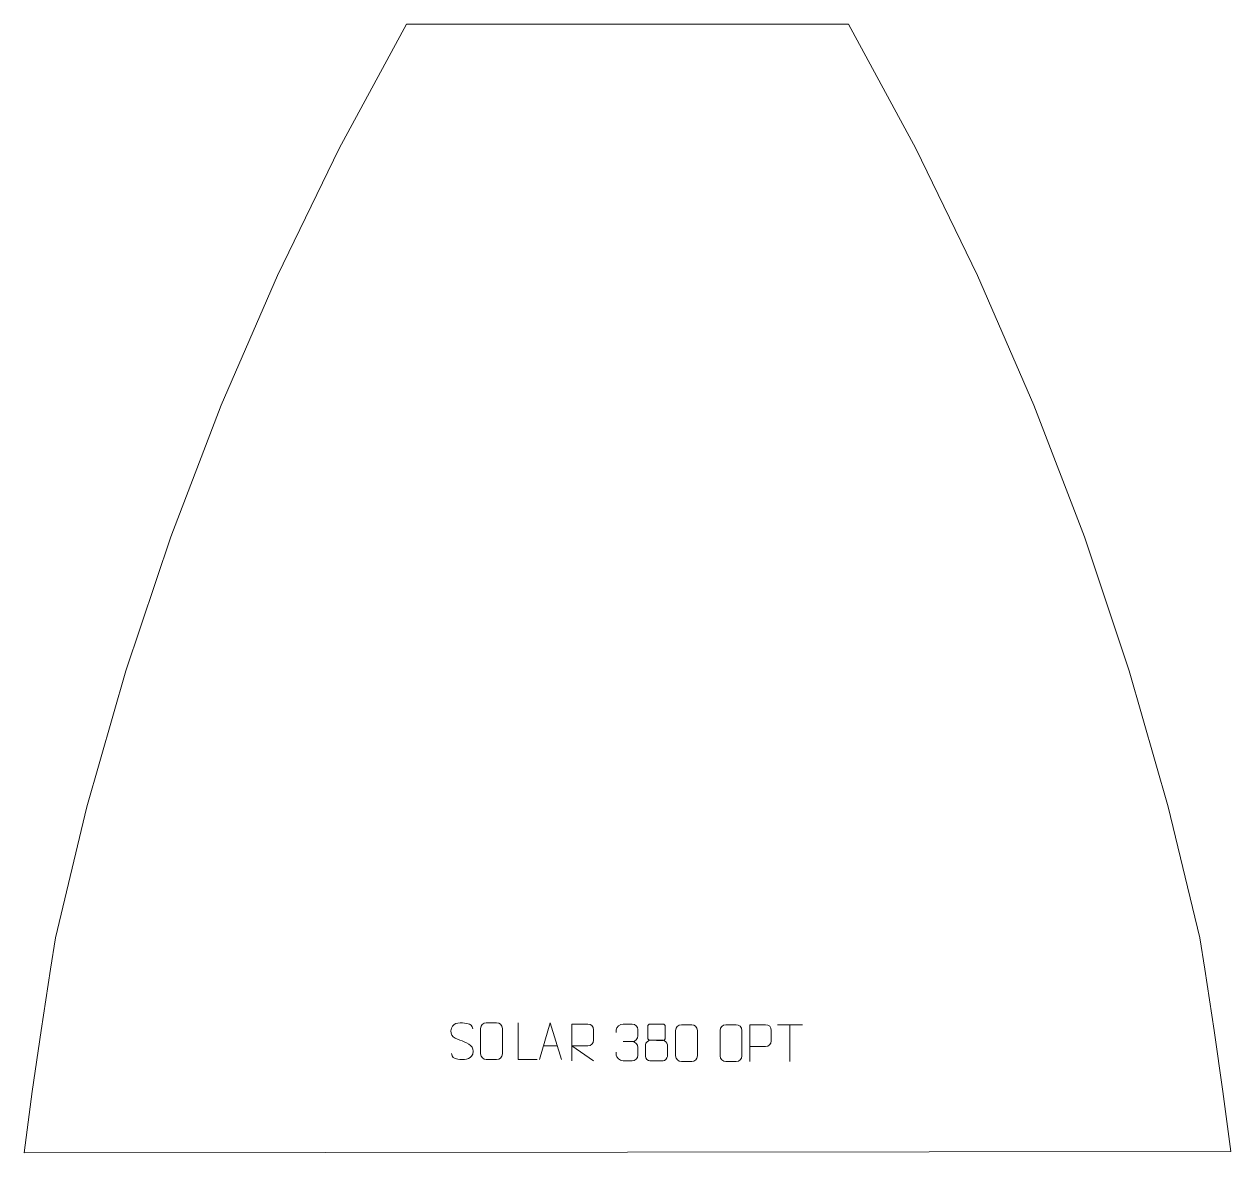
# Model space of a CAD drawing. Header units: millimetres. Extents: x -396 to 423, y 705 to 1471.
import ezdxf

# ---------------------------------------------------------------- set-up
doc = ezdxf.new("R2010")
doc.units = ezdxf.units.MM
doc.header["$MEASUREMENT"] = 0
doc.layers.add('layer 1', color=7, linetype='Continuous')

msp = doc.modelspace()

# ---------------------------------------------------------------- linework, layer by layer
at = {"layer": 'layer 1', "color": 242, "lineweight": 9}
msp.add_open_spline([(-390.5121, 746.3932), (-390.5121, 746.3932), (-384.5841, 787.9119), (-384.5841, 787.9119), (-384.5841, 787.9119), (-384.5841, 787.9119), (-378.2734, 829.3738), (-378.2734, 829.3738), (-378.2734, 829.3738), (-378.2734, 829.3738), (-374.8302, 850.6795), (-374.8302, 850.6795), (-374.8302, 850.6795), (-374.8302, 850.6795), (-353.4069, 939.7111), (-353.4069, 939.7111), (-353.4069, 939.7111), (-353.4069, 939.7111), (-326.9687, 1031.8587), (-326.9687, 1031.8587), (-326.9687, 1031.8587), (-326.9687, 1031.8587), (-296.5672, 1122.7756), (-296.5672, 1122.7756), (-296.5672, 1122.7756), (-296.5672, 1122.7756), (-262.259, 1212.2925), (-262.259, 1212.2925), (-262.259, 1212.2925), (-262.259, 1212.2925), (-224.1108, 1300.24), (-224.1108, 1300.24), (-224.1108, 1300.24), (-224.1108, 1300.24), (-182.1919, 1386.4543), (-182.1919, 1386.4543), (-182.1919, 1386.4543), (-182.1919, 1386.4543), (-136.5815, 1470.7751), (-136.5815, 1470.7751), (-136.5815, 1470.7751), (-136.5815, 1470.7751), (163.4186, 1470.7751), (163.4186, 1470.7751), (163.4186, 1470.7751), (163.4186, 1470.7751), (209.0289, 1386.4543), (209.0289, 1386.4543), (209.0289, 1386.4543), (209.0289, 1386.4543), (250.9475, 1300.24), (250.9475, 1300.24), (250.9475, 1300.24), (250.9475, 1300.24), (289.0961, 1212.2925), (289.0961, 1212.2925), (289.0961, 1212.2925), (289.0961, 1212.2925), (323.4043, 1122.7756), (323.4043, 1122.7756), (323.4043, 1122.7756), (323.4043, 1122.7756), (353.8058, 1031.8587), (353.8058, 1031.8587), (353.8058, 1031.8587), (353.8058, 1031.8587), (380.2451, 939.7111), (380.2451, 939.7111), (380.2451, 939.7111), (380.2451, 939.7111), (401.6673, 850.6795), (401.6673, 850.6795), (401.6673, 850.6795), (401.6673, 850.6795), (405.1116, 829.3738), (405.1116, 829.3738), (405.1116, 829.3738), (405.1116, 829.3738), (411.4223, 787.9119), (411.4223, 787.9119), (411.4223, 787.9119), (411.4223, 787.9119), (417.3503, 746.3932), (417.3503, 746.3932), (417.3503, 746.3932), (417.3503, 746.3932), (422.7677, 705.7744), (422.7677, 705.7744), (422.7677, 705.7744), (422.7677, 705.7744), (-396.0578, 704.8233), (-396.0578, 704.8233), (-396.0578, 704.8233), (-396.0578, 704.8233), (-390.5121, 746.3932), (-390.5121, 746.3932)], degree=3, knots=[0, 0, 0, 0, 0.04, 0.04, 0.04, 0.04, 0.08, 0.08, 0.08, 0.08, 0.12, 0.12, 0.12, 0.12, 0.16, 0.16, 0.16, 0.16, 0.2, 0.2, 0.2, 0.2, 0.24, 0.24, 0.24, 0.24, 0.28, 0.28, 0.28, 0.28, 0.32, 0.32, 0.32, 0.32, 0.36, 0.36, 0.36, 0.36, 0.4, 0.4, 0.4, 0.4, 0.44, 0.44, 0.44, 0.44, 0.48, 0.48, 0.48, 0.48, 0.52, 0.52, 0.52, 0.52, 0.56, 0.56, 0.56, 0.56, 0.6, 0.6, 0.6, 0.6, 0.64, 0.64, 0.64, 0.64, 0.68, 0.68, 0.68, 0.68, 0.72, 0.72, 0.72, 0.72, 0.76, 0.76, 0.76, 0.76, 0.8, 0.8, 0.8, 0.8, 0.84, 0.84, 0.84, 0.84, 0.88, 0.88, 0.88, 0.88, 0.92, 0.92, 0.92, 0.92, 1, 1, 1, 1], dxfattribs=at)
at = {"layer": 'layer 1', "color": 250, "lineweight": 9}
for points, knots in [([(-98.9095, 780.7682), (-103.1578, 782.2386), (-108.0659, 784.0344), (-106.0608, 789.5547), (-106.0608, 789.5547), (-104.5573, 793.6946), (-99.3437, 793.3061), (-95.7401, 792.705), (-95.7401, 792.705), (-92.8795, 792.2278), (-92.0148, 791.0146), (-91.7042, 788.9305)], [0, 0, 0, 0, 0.25, 0.25, 0.25, 0.25, 0.5, 0.5, 0.5, 0.5, 1, 1, 1, 1]), ([(-82.4345, 793.0708), (-80.1088, 793.0708), (-77.7827, 793.0708), (-75.4566, 793.0708), (-75.4566, 793.0708), (-73.51, 793.1064), (-71.5186, 791.6148), (-71.4919, 789.1772), (-71.4919, 789.1772), (-71.4923, 783.4303), (-71.4923, 777.683), (-71.4919, 771.9353), (-71.4919, 771.9353), (-71.6317, 769.6119), (-73.3089, 768.1323), (-75.4566, 768.1215), (-75.4566, 768.1215), (-77.7885, 768.1219), (-80.1204, 768.1219), (-82.4519, 768.1215), (-82.4519, 768.1215), (-84.3769, 768.0161), (-86.349, 769.9006), (-86.3378, 771.9179), (-86.3378, 771.9179), (-86.3375, 777.688), (-86.3375, 783.4577), (-86.3378, 789.227), (-86.3378, 789.227), (-86.3336, 791.3651), (-84.5869, 793.0843), (-82.4345, 793.0708)], [0, 0, 0, 0, 0.11111111, 0.11111111, 0.11111111, 0.11111111, 0.22222222, 0.22222222, 0.22222222, 0.22222222, 0.33333333, 0.33333333, 0.33333333, 0.33333333, 0.44444444, 0.44444444, 0.44444444, 0.44444444, 0.55555556, 0.55555556, 0.55555556, 0.55555556, 0.66666667, 0.66666667, 0.66666667, 0.66666667, 0.77777778, 0.77777778, 0.77777778, 0.77777778, 1, 1, 1, 1]), ([(-47.9658, 768.1175), (-47.9658, 768.1175), (-60.9149, 768.1175), (-60.9149, 768.1175), (-60.9149, 768.1175), (-60.9149, 768.1175), (-60.9149, 793.0711), (-60.9149, 793.0711)], [0, 0, 0, 0, 0.33333333, 0.33333333, 0.33333333, 0.33333333, 1, 1, 1, 1]), ([(-46.3854, 768.1176), (-46.3854, 768.1176), (-39.0144, 793.0711), (-39.0144, 793.0711), (-39.0144, 793.0711), (-39.0144, 793.0711), (-31.4445, 768.1176), (-31.4445, 768.1176)], [0, 0, 0, 0, 0.33333333, 0.33333333, 0.33333333, 0.33333333, 1, 1, 1, 1]), ([(-24.3327, 767.2749), (-24.3327, 767.2749), (-24.3327, 792.2284), (-24.3327, 792.2284), (-24.3327, 792.2284), (-20.7379, 792.2284), (-17.1424, 792.2284), (-13.5472, 792.2284), (-13.5472, 792.2284), (-11.2219, 792.1907), (-9.6646, 790.7007), (-9.6687, 788.3343), (-9.6687, 788.3343), (-9.6691, 786.2988), (-9.6691, 783.2394), (-9.6687, 781.2034), (-9.6687, 781.2034), (-9.6752, 779.3279), (-11.4875, 777.3861), (-13.497, 777.367), (-13.497, 777.367), (-13.497, 777.367), (-24.3327, 777.367), (-24.3327, 777.367), (-24.3327, 777.367), (-24.3327, 777.367), (-9.678, 767.2749), (-9.678, 767.2749)], [0, 0, 0, 0, 0.125, 0.125, 0.125, 0.125, 0.25, 0.25, 0.25, 0.25, 0.375, 0.375, 0.375, 0.375, 0.5, 0.5, 0.5, 0.5, 0.625, 0.625, 0.625, 0.625, 0.75, 0.75, 0.75, 0.75, 1, 1, 1, 1]), ([(5.6348, 786.5441), (5.6348, 786.5441), (5.6348, 788.4013), (5.6348, 788.4013), (5.6348, 788.4013), (5.6205, 790.1432), (8.285, 792.2613), (10.3441, 792.2386), (10.3441, 792.2386), (12.4082, 792.2386), (14.4722, 792.2386), (16.5359, 792.2386), (16.5359, 792.2386), (18.7304, 792.2474), (20.3287, 790.4006), (20.3731, 788.4885), (20.3731, 788.4885), (20.3727, 787.0534), (20.3727, 785.6183), (20.3731, 784.1828), (20.3731, 784.1828), (20.3245, 782.5293), (18.7219, 780.2993), (16.5236, 780.3093), (16.5236, 780.3093), (18.7273, 780.2981), (20.3353, 778.4949), (20.3893, 776.4354), (20.3893, 776.4354), (20.3889, 774.6507), (20.3889, 772.866), (20.3893, 771.0809), (20.3893, 771.0809), (20.3994, 769.0195), (18.3445, 767.2564), (16.5236, 767.2645), (16.5236, 767.2645), (14.4583, 767.2648), (12.3931, 767.2648), (10.3275, 767.2645), (10.3275, 767.2645), (8.1589, 767.276), (5.6279, 769.6762), (5.6093, 771.138), (5.6093, 771.138), (5.6093, 771.138), (5.6093, 773.0466), (5.6093, 773.0466)], [0, 0, 0, 0, 0.07692308, 0.07692308, 0.07692308, 0.07692308, 0.15384615, 0.15384615, 0.15384615, 0.15384615, 0.23076923, 0.23076923, 0.23076923, 0.23076923, 0.30769231, 0.30769231, 0.30769231, 0.30769231, 0.38461538, 0.38461538, 0.38461538, 0.38461538, 0.46153846, 0.46153846, 0.46153846, 0.46153846, 0.53846154, 0.53846154, 0.53846154, 0.53846154, 0.61538462, 0.61538462, 0.61538462, 0.61538462, 0.69230769, 0.69230769, 0.69230769, 0.69230769, 0.76923077, 0.76923077, 0.76923077, 0.76923077, 0.84615385, 0.84615385, 0.84615385, 0.84615385, 1, 1, 1, 1]), ([(27.0459, 790.7625), (27.0459, 788.5495), (27.0459, 784.8672), (27.0459, 782.6539), (27.0459, 782.6539), (27.0609, 782.1465), (27.8683, 781.2151), (28.5684, 781.2163), (28.5684, 781.2163), (31.5383, 781.2165), (34.5085, 781.1316), (37.4789, 781.1313), (37.4789, 781.1313), (38.276, 781.1355), (38.9967, 781.9258), (38.9941, 782.6465), (38.9941, 782.6465), (38.9938, 784.8625), (38.9938, 788.5472), (38.9941, 790.7625), (38.9941, 790.7625), (38.9756, 791.4733), (38.3642, 792.2337), (37.5303, 792.2263), (37.5303, 792.2263), (34.5132, 792.226), (31.4963, 792.226), (28.4797, 792.2263), (28.4797, 792.2263), (27.8533, 792.2339), (27.0292, 791.5229), (27.0459, 790.7625)], [0, 0, 0, 0, 0.11111111, 0.11111111, 0.11111111, 0.11111111, 0.22222222, 0.22222222, 0.22222222, 0.22222222, 0.33333333, 0.33333333, 0.33333333, 0.33333333, 0.44444444, 0.44444444, 0.44444444, 0.44444444, 0.55555556, 0.55555556, 0.55555556, 0.55555556, 0.66666667, 0.66666667, 0.66666667, 0.66666667, 0.77777778, 0.77777778, 0.77777778, 0.77777778, 1, 1, 1, 1]), ([(49.9231, 791.7754), (52.2488, 791.7754), (54.5749, 791.7754), (56.901, 791.7754), (56.901, 791.7754), (58.8476, 791.811), (60.839, 790.3194), (60.8657, 787.8818), (60.8657, 787.8818), (60.8653, 782.1349), (60.8653, 776.3876), (60.8657, 770.6399), (60.8657, 770.6399), (60.7259, 768.3165), (59.0487, 766.8369), (56.901, 766.8261), (56.901, 766.8261), (54.5691, 766.8265), (52.2372, 766.8265), (49.9057, 766.8261), (49.9057, 766.8261), (47.9807, 766.7207), (46.0086, 768.6052), (46.0198, 770.6225), (46.0198, 770.6225), (46.0201, 776.3926), (46.0201, 782.1623), (46.0198, 787.9316), (46.0198, 787.9316), (46.024, 790.0697), (47.7707, 791.7889), (49.9231, 791.7754)], [0, 0, 0, 0, 0.11111111, 0.11111111, 0.11111111, 0.11111111, 0.22222222, 0.22222222, 0.22222222, 0.22222222, 0.33333333, 0.33333333, 0.33333333, 0.33333333, 0.44444444, 0.44444444, 0.44444444, 0.44444444, 0.55555556, 0.55555556, 0.55555556, 0.55555556, 0.66666667, 0.66666667, 0.66666667, 0.66666667, 0.77777778, 0.77777778, 0.77777778, 0.77777778, 1, 1, 1, 1]), ([(80.0806, 791.7887), (82.4063, 791.7887), (84.7324, 791.7887), (87.0585, 791.7887), (87.0585, 791.7887), (89.0051, 791.8243), (90.9965, 790.3327), (91.0232, 787.8951), (91.0232, 787.8951), (91.0228, 782.1482), (91.0228, 776.4009), (91.0232, 770.6532), (91.0232, 770.6532), (90.8834, 768.3298), (89.2062, 766.8502), (87.0585, 766.8394), (87.0585, 766.8394), (84.7266, 766.8398), (82.3947, 766.8398), (80.0632, 766.8394), (80.0632, 766.8394), (78.1382, 766.734), (76.1661, 768.6185), (76.1773, 770.6358), (76.1773, 770.6358), (76.1776, 776.4059), (76.1776, 782.1756), (76.1773, 787.9449), (76.1773, 787.9449), (76.1815, 790.083), (77.9282, 791.8022), (80.0806, 791.7887)], [0, 0, 0, 0, 0.11111111, 0.11111111, 0.11111111, 0.11111111, 0.22222222, 0.22222222, 0.22222222, 0.22222222, 0.33333333, 0.33333333, 0.33333333, 0.33333333, 0.44444444, 0.44444444, 0.44444444, 0.44444444, 0.55555556, 0.55555556, 0.55555556, 0.55555556, 0.66666667, 0.66666667, 0.66666667, 0.66666667, 0.77777778, 0.77777778, 0.77777778, 0.77777778, 1, 1, 1, 1]), ([(96.2681, 766.8354), (96.2681, 766.8354), (96.2681, 791.789), (96.2681, 791.789), (96.2681, 791.789), (99.8631, 791.789), (103.4584, 791.789), (107.0538, 791.789), (107.0538, 791.789), (109.379, 791.7511), (110.9364, 790.261), (110.9322, 787.8949), (110.9322, 787.8949), (110.9318, 785.8592), (110.9318, 782.7999), (110.9322, 780.7639), (110.9322, 780.7639), (110.9257, 778.8885), (109.1135, 776.9466), (107.1039, 776.9275), (107.1039, 776.9275), (107.1039, 776.9275), (96.2681, 776.9275), (96.2681, 776.9275)], [0, 0, 0, 0, 0.14285714, 0.14285714, 0.14285714, 0.14285714, 0.28571429, 0.28571429, 0.28571429, 0.28571429, 0.42857143, 0.42857143, 0.42857143, 0.42857143, 0.57142857, 0.57142857, 0.57142857, 0.57142857, 0.71428571, 0.71428571, 0.71428571, 0.71428571, 1, 1, 1, 1]), ([(-98.9095, 780.7681), (-94.8909, 779.1214), (-89.8614, 777.2331), (-91.6954, 771.8728), (-91.6954, 771.8728), (-93.1552, 767.6064), (-98.066, 767.8631), (-101.7921, 768.4178), (-101.7921, 768.4178), (-104.5421, 768.8276), (-105.763, 770.0411), (-106.141, 772.1533)], [0, 0, 0, 0, 0.25, 0.25, 0.25, 0.25, 0.5, 0.5, 0.5, 0.5, 1, 1, 1, 1]), ([(25.5871, 778.2443), (25.5871, 775.0735), (25.5871, 773.3714), (25.5871, 770.2), (25.5871, 770.2), (25.5786, 768.9781), (27.2765, 767.2854), (28.5291, 767.2769), (28.5291, 767.2769), (31.5122, 767.2772), (34.4955, 767.2772), (37.4789, 767.2769), (37.4789, 767.2769), (38.8022, 767.2886), (40.4226, 768.9102), (40.4115, 770.2094), (40.4115, 770.2094), (40.4112, 773.3776), (40.4112, 775.0764), (40.4115, 778.2443), (40.4115, 778.2443), (40.3418, 779.6247), (38.764, 781.2033), (37.4586, 781.1972), (37.4586, 781.1972), (34.482, 781.1969), (31.5054, 781.1969), (28.5291, 781.1972), (28.5291, 781.1972), (27.4496, 781.2036), (25.6033, 779.6247), (25.5871, 778.2443)], [0, 0, 0, 0, 0.11111111, 0.11111111, 0.11111111, 0.11111111, 0.22222222, 0.22222222, 0.22222222, 0.22222222, 0.33333333, 0.33333333, 0.33333333, 0.33333333, 0.44444444, 0.44444444, 0.44444444, 0.44444444, 0.55555556, 0.55555556, 0.55555556, 0.55555556, 0.66666667, 0.66666667, 0.66666667, 0.66666667, 0.77777778, 0.77777778, 0.77777778, 0.77777778, 1, 1, 1, 1])]:
    msp.add_open_spline(points, degree=3, knots=knots, dxfattribs=at)
for points in [[(115.1066, 791.7655), (115.1066, 791.7655), (132.0938, 791.7655), (132.0938, 791.7655)], [(123.6004, 766.8355), (123.6004, 766.8355), (123.6004, 791.789), (123.6004, 791.789)], [(10.3445, 780.2989), (10.3445, 780.2989), (16.5409, 780.2989), (16.5409, 780.2989)], [(-43.6628, 777.367), (-43.6628, 777.367), (-34.1671, 777.367), (-34.1671, 777.367)]]:
    msp.add_open_spline(points, degree=3, dxfattribs=at)

doc.saveas('drawing.dxf')
